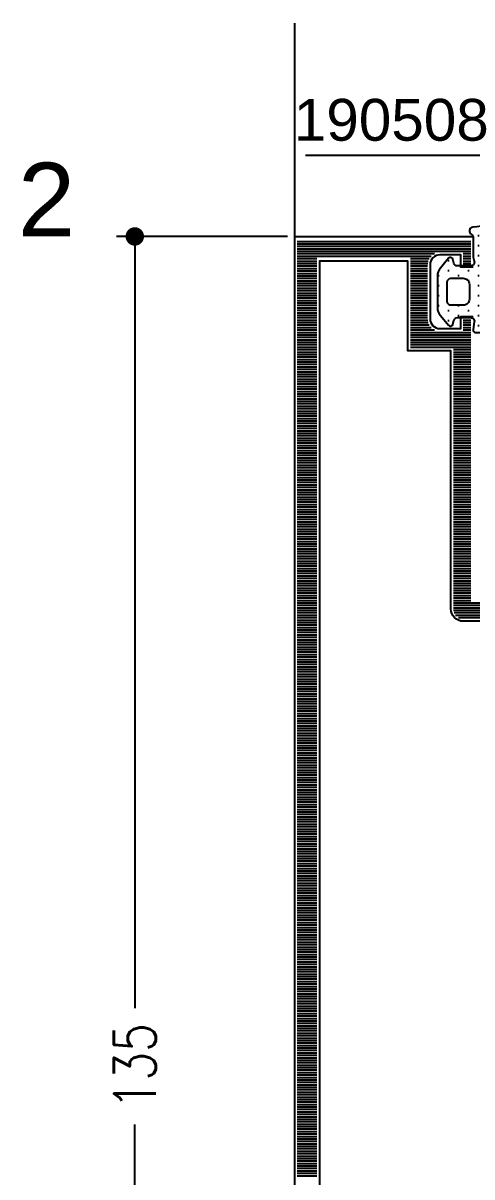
# Model space of a CAD drawing. Extents: x 16 to 197, y 49 to 240.
# Drawn here: x 27.11 to 45.35, y 96.16 to 143.09 of the extents above; entities that cross this region are included whole.
import ezdxf
from ezdxf.enums import TextEntityAlignment as Align

# ---------------------------------------------------------------- set-up
doc = ezdxf.new("R2010")
doc.units = 0
doc.header["$LTSCALE"] = 6
doc.layers.get('0').update_dxf_attribs({"color": 4, "linetype": 'CONTINUOUS'})
doc.layers.get('DEFPOINTS').update_dxf_attribs({"linetype": 'CONTINUOUS'})
for name, color, linetype in [('01TXT', 7, 'CONTINUOUS'), ('DICHT_PAR', 3, 'CONTINUOUS'), ('DICHT_SCH', 3, 'CONTINUOUS'), ('KH_NOR', 7, 'CONTINUOUS'), ('KH_SCH', 3, 'CONTINUOUS'), ('LLMASSE', 7, 'CONTINUOUS'), ('PNR', 7, 'CONTINUOUS')]:
    doc.layers.add(name, color=color, linetype=linetype)
doc.styles.get("Standard").update_dxf_attribs({"font": 'simplex.shx', "width": 0.8})
doc.styles.add('SWISS', font='swiss.ttf')
doc.styles.add('SWISSL', font='swissl.ttf')
doc.dimstyles.new('DOK-1ZU1-PUNKT', dxfattribs={"dimscale": 0, "dimtxt": 3, "dimasz": 1.5, "dimexe": 1.5, "dimexo": 0.6, "dimgap": 1.5, "dimtad": 0, "dimdsep": 46, "dimtxsty": 'Standard', "dimblk": 'PUNKT', "dimblk1": 'PUNKT', "dimblk2": 'PUNKT', "dimcen": 0, "dimclrd": 2, "dimclre": 2, "dimclrt": 7, "dimadec": 0, "dimazin": 0, "dimtfac": 0.7, "dimtofl": 0, "dimtmove": 2, "dimatfit": 3, "dimldrblk": 'PUNKT', "dimfxl": 1, "dimtolj": 1, "dimarcsym": 0})

# ---------------------------------------------------------------- blocks, each defined once
blk = doc.blocks.new('PUNKT')
at = {"color": 0, "linetype": 'CONTINUOUS'}
blk.add_line((-0.5, 0), (-1, 0), dxfattribs=at)
at = {"color": 0, "linetype": 'CONTINUOUS', "const_width": 0.5}
blk.add_lwpolyline([(-0.25, 0, 1), (0.25, 0, 1)], format="xyb", close=True, dxfattribs=at)
blk = doc.blocks.new('*D15')
at = {"color": 3, "linetype": 'ByBlock'}
for p, q in [((37.846, 134.408), (30.896, 134.408)), ((31.646, 133.658), (31.646, 103.027)), ((31.646, 67.658), (31.646, 98.289)), ((32.312, 66.908), (30.896, 66.908))]:
    blk.add_line(p, q, dxfattribs=at)
at = {"layer": 'DEFPOINTS', "color": 0, "linetype": 'ByBlock'}
for p in [(31.646, 134.408), (38.146, 134.408), (32.612, 66.908)]:
    blk.add_point(p, dxfattribs=at)
at = {"color": 3, "linetype": 'ByBlock', "xscale": 0.75, "yscale": 0.75, "zscale": 0.75}
for p, rotation in [((31.646, 134.408), 90), ((31.646, 66.908), 270)]:
    blk.add_blockref('PUNKT', p, dxfattribs=dict(at, rotation=rotation))
at = {"color": 3, "linetype": 'ByBlock', "insert": (31.646, 100.658), "char_height": 1.7, "attachment_point": 5, "rotation": 90}
blk.add_mtext('\\A1;135', dxfattribs=at)
blk = doc.blocks.new('B-LL190508')
at = {"layer": 'DICHT_SCH'}
h = blk.add_hatch(dxfattribs=at)
h.set_pattern_fill('DOTS', color=256, scale=13, angle=-90, style=0)
h.set_pattern_definition([(270, (1.0507, -3.7068), (0.8125, -0.40625), [0, -0.8125])])
edge = h.paths.add_edge_path()
edge.add_arc((3, 0.331), 1, 0, 105.22324)
edge.add_arc((-2.514, 20.594), 20, -82.88554, -74.77676, ccw=False)
edge.add_arc((0, 0.45), 0.3, 97.11446, 240)
edge.add_arc((-0.3, -0.07), 0.3, 0, 60, ccw=False)
edge.add_line((0, -0.07), (0, -1.687))
edge.add_line((0, -1.687), (0.09, -2.022))
edge.add_arc((-0.2, -2.1), 0.3, -90, 15, ccw=False)
edge.add_line((-0.2, -2.4), (-1.27, -2.4))
edge.add_arc((-1.27, -2.1), 0.3, -165, -90, ccw=False)
edge.add_line((-1.56, -2.178), (-1.648, -1.848))
edge.add_arc((-1.841, -1.9), 0.2, 15, 140)
edge.add_line((-1.994, -1.771), (-2.666, -2.572))
edge.add_arc((-1.9, -3.215), 1, 140, 180)
edge.add_line((-2.9, -3.215), (-2.9, -5.785))
edge.add_arc((-1.9, -5.785), 1, 180, 220)
edge.add_line((-2.666, -6.428), (-1.994, -7.229))
edge.add_arc((-1.841, -7.1), 0.2, 220, 345)
edge.add_line((-1.648, -7.152), (-1.56, -6.822))
edge.add_arc((-1.27, -6.9), 0.3, 90, 165, ccw=False)
edge.add_line((-1.27, -6.6), (-0.2, -6.6))
edge.add_arc((-0.2, -6.9), 0.3, -8.58394, 90, ccw=False)
edge.add_line((0.097, -6.945), (0.002, -7.57))
edge.add_arc((0.2, -7.6), 0.2, 171.41606, 270)
edge.add_line((0.2, -7.8), (0.748, -7.8))
edge.add_arc((0.748, -7.5), 0.3, -90, -10)
edge.add_line((1.044, -7.552), (1.247, -6.398))
edge.add_arc((1.543, -6.45), 0.3, 33.71262, 170, ccw=False)
edge.add_arc((-2.367, -9.059), 5, 10.19231, 33.71262, ccw=False)
edge.add_arc((3.269, -8.022), 0.731, 191.95742, 357.83663)
edge.add_line((4, -8.05), (4, -5.483))
edge.add_arc((3.6, -5.483), 0.4, 0.00084, 180.00084)
edge.add_line((3.2, -5.483), (3.2, -6.96))
edge.add_arc((3.154, -6.96), 0.046, -180.00036, 0.00036, ccw=False)
edge.add_line((3.108, -6.96), (3.108, -6.748))
edge.add_arc((1.108, -6.731), 2, -0.47387, 52.8235)
edge.add_arc((2.8, -4.5), 0.8, 140.42196, 232.8235, ccw=False)
edge.add_line((2.183, -3.99), (3.358, -2.57))
edge.add_line((3.358, -2.57), (3.4, -3.585))
edge.add_arc((3.7, -3.585), 0.3, 180, 360)
edge.add_line((4, -3.585), (4, 0.331))
edge = h.paths.add_edge_path(flags=16)
edge.add_line((3.2, -0.628), (3.2, 0.231))
edge.add_arc((2.9, 0.231), 0.3, 0, 165)
edge.add_line((2.61, 0.308), (2.506, -0.081))
edge.add_arc((1.733, 0.126), 0.8, -78.15788, -15, ccw=False)
edge.add_arc((2, -1.146), 0.5, 101.84212, 186.029)
edge.add_line((1.503, -1.199), (1.634, -2.442))
edge.add_arc((1.932, -2.41), 0.3, 186.029, 320.42196)
edge.add_line((2.164, -2.602), (2.742, -1.903))
edge.add_arc((1.2, -0.628), 2, -39.57804, 0)
edge = h.paths.add_edge_path(flags=16)
edge.add_arc((-0.8, -5.1), 0.5, -90, 0, ccw=False)
edge.add_line((-0.8, -5.6), (-1.8, -5.6))
edge.add_arc((-1.8, -5.3), 0.3, -180, -90, ccw=False)
edge.add_line((-2.1, -5.3), (-2.1, -3.7))
edge.add_arc((-1.8, -3.7), 0.3, 90, 180, ccw=False)
edge.add_line((-1.8, -3.4), (-0.8, -3.4))
edge.add_arc((-0.8, -3.9), 0.5, 0, 90, ccw=False)
edge.add_line((-0.3, -3.9), (-0.3, -5.1))
at = {"layer": 'DICHT_PAR'}
for points in [[(4, 0.331, 0.494357), (2.737, 1.296, -0.035396), (-0.037, 0.748, 0.719139), (-0.15, 0.19, -0.267949), (0, -0.07), (0, -1.687), (0.09, -2.022, -0.493145), (-0.2, -2.4), (-1.27, -2.4, -0.339454), (-1.56, -2.178), (-1.648, -1.848, 0.606815), (-1.994, -1.771), (-2.666, -2.572, 0.176327), (-2.9, -3.215), (-2.9, -5.785, 0.176327), (-2.666, -6.428), (-1.994, -7.229, 0.606815), (-1.648, -7.152), (-1.56, -6.822, -0.339454), (-1.27, -6.6), (-0.2, -6.6, -0.458807), (0.097, -6.945), (0.002, -7.57, 0.458807), (0.2, -7.8), (0.748, -7.8, 0.36397), (1.044, -7.552), (1.247, -6.398, -0.676335), (1.792, -6.283, -0.102989), (2.554, -8.174, 0.883786), (4, -8.05), (4, -5.483, 1), (3.2, -5.483), (3.2, -6.96, -1.000006), (3.108, -6.96), (3.108, -6.748, 0.236839), (2.317, -5.137, -0.426544), (2.183, -3.99), (3.358, -2.57), (3.4, -3.585, 1), (4, -3.585), (4, 0.331)], [(3.2, -0.628), (3.2, 0.231, 0.876976), (2.61, 0.308), (2.506, -0.081, -0.282773), (1.897, -0.657, 0.3848), (1.503, -1.199), (1.634, -2.442, 0.664354), (2.164, -2.602), (2.742, -1.903, 0.174429), (3.2, -0.628)], [(-0.3, -5.1, -0.414214), (-0.8, -5.6), (-1.8, -5.6, -0.414214), (-2.1, -5.3), (-2.1, -3.7, -0.414214), (-1.8, -3.4), (-0.8, -3.4, -0.414214), (-0.3, -3.9), (-0.3, -5.1)]]:
    blk.add_lwpolyline(points, format="xyb", close=True, dxfattribs=at)
blk = doc.blocks.new('*X25')
at = {"color": 0}
for p, q in [((-105.2, 12.9), (-105.2, 22.3)), ((-105, 12.9), (-105, 22.3)), ((-104.8, 12.9), (-104.8, 22.3)), ((-104.6, 12.906), (-104.6, 22.3)), ((-104.4, 12.958), (-104.4, 22.3)), ((-104.2, 13.076), (-104.2, 22.3)), ((-104, 13.313), (-104, 22.3)), ((-134.6, 0.2), (-134.6, 14.3)), ((-134.4, 0.2), (-134.4, 14.3)), ((-134.2, 0.2), (-134.2, 14.3)), ((-134, 0.2), (-134, 14.3)), ((-133.8, 0.2), (-133.8, 14.3)), ((-133.6, 13.7), (-133.6, 14.3)), ((-133.4, 13.7), (-133.4, 14.3)), ((-133.2, 13.7), (-133.2, 14.3)), ((-133, 13.7), (-133, 14.3)), ((-132.8, 13.7), (-132.8, 14.3)), ((-128.2, 13.7), (-128.2, 14.3)), ((-128, 13.7), (-128, 14.3)), ((-127.8, 13.7), (-127.8, 14.3)), ((-127.6, 13.7), (-127.6, 14.3)), ((-127.4, 13.7), (-127.4, 14.3)), ((-127.2, 9.4), (-127.2, 14.3)), ((-127, 9.4), (-127, 14.3)), ((-126.8, 9.4), (-126.8, 14.3)), ((-126.6, 9.4), (-126.6, 14.3)), ((-126.4, 9.4), (-126.4, 14.3)), ((-126.2, 9.4), (-126.2, 14.3)), ((-126, 9.4), (-126, 14.3)), ((-125.8, 12.9), (-125.8, 14.3)), ((-125.6, 12.9), (-125.6, 14.3)), ((-125.4, 12.9), (-125.4, 14.3)), ((-125.2, 12.9), (-125.2, 14.3)), ((-125, 12.9), (-125, 14.3)), ((-124.8, 12.9), (-124.8, 14.3)), ((-124.6, 12.9), (-124.6, 14.3)), ((-124.4, 12.9), (-124.4, 14.3)), ((-124.2, 12.9), (-124.2, 14.3)), ((-124, 12.9), (-124, 14.3)), ((-123.8, 12.9), (-123.8, 14.3)), ((-123.6, 12.9), (-123.6, 14.3)), ((-123.4, 12.9), (-123.4, 14.3)), ((-123.2, 12.9), (-123.2, 14.3)), ((-123, 12.9), (-123, 14.3)), ((-122.8, 12.9), (-122.8, 14.3)), ((-122.6, 12.9), (-122.6, 14.3)), ((-122.4, 12.9), (-122.4, 14.3)), ((-122.2, 12.9), (-122.2, 14.3)), ((-122, 12.9), (-122, 14.3)), ((-121.8, 12.9), (-121.8, 14.3)), ((-121.6, 12.9), (-121.6, 14.3)), ((-121.4, 12.9), (-121.4, 14.3)), ((-121.2, 12.9), (-121.2, 14.3)), ((-121, 12.9), (-121, 14.3)), ((-120.8, 12.9), (-120.8, 14.3)), ((-120.6, 12.9), (-120.6, 14.3)), ((-120.4, 12.9), (-120.4, 14.3)), ((-120.2, 12.9), (-120.2, 14.3)), ((-120, 12.9), (-120, 14.3)), ((-119.8, 12.9), (-119.8, 14.3)), ((-119.6, 12.9), (-119.6, 14.3)), ((-119.4, 12.9), (-119.4, 14.3)), ((-119.2, 12.9), (-119.2, 14.3)), ((-119, 12.9), (-119, 14.3)), ((-118.8, 12.9), (-118.8, 14.3)), ((-118.6, 12.9), (-118.6, 14.3)), ((-118.4, 12.9), (-118.4, 14.3)), ((-118.2, 12.9), (-118.2, 14.3)), ((-118, 12.9), (-118, 14.3)), ((-117.8, 12.9), (-117.8, 14.3)), ((-117.6, 12.9), (-117.6, 14.3)), ((-117.4, 12.9), (-117.4, 14.3)), ((-117.2, 12.9), (-117.2, 14.3)), ((-117, 12.9), (-117, 14.3)), ((-116.8, 12.9), (-116.8, 14.3)), ((-116.6, 12.9), (-116.6, 14.3)), ((-116.4, 12.9), (-116.4, 14.3)), ((-116.2, 12.9), (-116.2, 14.3)), ((-116, 12.9), (-116, 14.3)), ((-115.8, 12.9), (-115.8, 14.3)), ((-115.6, 12.9), (-115.6, 14.3)), ((-115.4, 12.9), (-115.4, 14.3)), ((-115.2, 12.9), (-115.2, 14.3)), ((-115, 12.9), (-115, 14.3)), ((-114.8, 12.9), (-114.8, 14.3)), ((-114.6, 12.9), (-114.6, 14.3)), ((-114.4, 12.9), (-114.4, 14.3)), ((-114.2, 12.9), (-114.2, 14.3)), ((-114, 12.9), (-114, 14.3)), ((-113.8, 12.9), (-113.8, 14.3)), ((-113.6, 12.9), (-113.6, 14.3)), ((-113.4, 12.9), (-113.4, 14.3)), ((-113.2, 12.9), (-113.2, 14.3)), ((-113, 12.9), (-113, 14.3)), ((-112.8, 12.9), (-112.8, 14.3)), ((-112.6, 12.9), (-112.6, 14.3)), ((-112.4, 12.9), (-112.4, 14.3)), ((-112.2, 12.9), (-112.2, 14.3)), ((-112, 12.9), (-112, 14.3)), ((-111.8, 12.9), (-111.8, 14.3)), ((-111.6, 12.9), (-111.6, 14.3)), ((-111.4, 12.9), (-111.4, 14.3)), ((-111.2, 12.9), (-111.2, 14.3)), ((-111, 12.9), (-111, 14.3)), ((-110.8, 12.9), (-110.8, 14.3)), ((-110.6, 12.9), (-110.6, 14.3)), ((-110.4, 12.9), (-110.4, 14.3)), ((-110.2, 12.9), (-110.2, 14.3)), ((-110, 12.9), (-110, 14.3)), ((-109.8, 12.9), (-109.8, 14.3)), ((-109.6, 12.9), (-109.6, 14.3)), ((-109.4, 12.9), (-109.4, 14.3)), ((-109.2, 12.9), (-109.2, 14.3)), ((-109, 12.9), (-109, 14.3)), ((-108.8, 12.9), (-108.8, 14.3)), ((-108.6, 12.9), (-108.6, 14.3)), ((-108.4, 12.9), (-108.4, 14.3)), ((-108.2, 12.9), (-108.2, 14.3)), ((-108, 12.9), (-108, 14.3)), ((-107.8, 12.9), (-107.8, 14.3)), ((-107.6, 12.9), (-107.6, 14.3)), ((-107.4, 12.9), (-107.4, 14.3)), ((-107.2, 12.9), (-107.2, 14.3)), ((-107, 12.9), (-107, 14.3)), ((-106.8, 12.9), (-106.8, 14.3)), ((-106.6, 12.9), (-106.6, 14.3)), ((-106.4, 12.9), (-106.4, 14.3)), ((-106.2, 12.9), (-106.2, 14.3)), ((-106, 12.9), (-106, 14.3)), ((-105.8, 12.9), (-105.8, 14.3)), ((-105.6, 12.9), (-105.6, 14.3)), ((-105.4, 12.9), (-105.4, 14.3)), ((-133.6, 0.2), (-133.6, 11.364)), ((-127.4, 9.4), (-127.4, 11.364)), ((-133.4, 0.2), (-133.4, 11.086)), ((-133.2, 9.4), (-133.2, 10.934)), ((-133, 9.4), (-133, 10.846)), ((-132.8, 9.4), (-132.8, 10.805)), ((-132.6, 9.4), (-132.6, 10.8)), ((-132.4, 9.4), (-132.4, 10.8)), ((-132.2, 9.4), (-132.2, 10.8)), ((-132, 9.4), (-132, 10.8)), ((-131.8, 9.4), (-131.8, 10.8)), ((-131.6, 9.4), (-131.6, 10.8)), ((-131.4, 9.4), (-131.4, 10.8)), ((-131.2, 9.4), (-131.2, 10.8)), ((-131, 9.4), (-131, 10.8)), ((-130.8, 9.4), (-130.8, 10.8)), ((-130.6, 9.4), (-130.6, 10.8)), ((-130.4, 9.4), (-130.4, 10.8)), ((-130.2, 9.4), (-130.2, 10.8)), ((-130, 9.4), (-130, 10.8)), ((-129.8, 9.4), (-129.8, 10.8)), ((-129.6, 9.4), (-129.6, 10.8)), ((-129.4, 9.4), (-129.4, 10.8)), ((-129.2, 9.4), (-129.2, 10.8)), ((-129, 9.4), (-129, 10.8)), ((-128.8, 9.4), (-128.8, 10.8)), ((-128.6, 9.4), (-128.6, 10.8)), ((-128.4, 9.4), (-128.4, 10.8)), ((-128.2, 9.4), (-128.2, 10.805)), ((-128, 9.4), (-128, 10.846)), ((-127.8, 9.4), (-127.8, 10.934)), ((-127.6, 9.4), (-127.6, 11.086)), ((-133.2, 0.2), (-133.2, 1.8)), ((-133, 0.2), (-133, 1.8)), ((-132.8, 0.2), (-132.8, 1.8)), ((-132.6, 0.2), (-132.6, 1.8)), ((-132.4, 0.2), (-132.4, 1.8)), ((-132.2, 0.2), (-132.2, 1.8)), ((-132, 0.2), (-132, 1.8)), ((-131.8, 0.2), (-131.8, 1.8)), ((-131.6, 0.2), (-131.6, 1.8)), ((-131.4, 0.2), (-131.4, 1.8)), ((-131.2, 0.2), (-131.2, 1.8)), ((-131, 0.2), (-131, 1.8)), ((-130.8, 0.2), (-130.8, 1.8)), ((-130.6, 0.2), (-130.6, 1.8)), ((-130.4, 0.2), (-130.4, 1.8)), ((-130.2, 0.2), (-130.2, 1.8)), ((-130, 0.2), (-130, 1.8)), ((-129.8, 0.2), (-129.8, 1.8)), ((-129.6, 0.2), (-129.6, 1.8)), ((-129.4, 0.2), (-129.4, 1.8)), ((-129.2, 0.2), (-129.2, 1.8)), ((-129, 0.2), (-129, 1.8)), ((-128.8, 0.2), (-128.8, 1.8)), ((-128.6, 0.2), (-128.6, 1.8)), ((-128.4, 0.2), (-128.4, 1.8)), ((-128.2, 0.2), (-128.2, 1.8)), ((-128, 0.2), (-128, 1.8)), ((-127.8, 0.2), (-127.8, 1.8)), ((-127.6, 0.2), (-127.6, 1.8)), ((-127.4, 0.2), (-127.4, 1.8)), ((-127.2, 0.2), (-127.2, 1.8)), ((-127, 0.2), (-127, 1.8)), ((-126.8, 0.2), (-126.8, 1.8)), ((-126.6, 0.2), (-126.6, 1.8)), ((-126.4, 0.2), (-126.4, 1.8)), ((-126.2, 0.2), (-126.2, 1.8)), ((-126, 0.2), (-126, 1.8)), ((-125.8, 0.2), (-125.8, 1.8)), ((-125.6, 0.2), (-125.6, 1.8)), ((-125.4, 0.2), (-125.4, 1.8)), ((-125.2, 0.2), (-125.2, 1.8)), ((-125, 0.2), (-125, 1.8)), ((-124.8, 0.2), (-124.8, 1.8)), ((-124.6, 0.2), (-124.6, 1.8)), ((-124.4, 0.2), (-124.4, 1.8)), ((-124.2, 0.2), (-124.2, 1.8)), ((-124, 0.2), (-124, 1.8)), ((-123.8, 0.2), (-123.8, 1.8)), ((-123.6, 0.2), (-123.6, 1.8)), ((-123.4, 0.2), (-123.4, 1.8)), ((-123.2, 0.2), (-123.2, 1.8)), ((-123, 0.2), (-123, 1.8)), ((-122.8, 0.2), (-122.8, 1.8)), ((-122.6, 0.2), (-122.6, 1.8)), ((-122.4, 0.2), (-122.4, 1.8)), ((-122.2, 0.2), (-122.2, 1.8)), ((-122, 0.2), (-122, 1.8)), ((-121.8, 0.2), (-121.8, 1.8)), ((-121.6, 0.2), (-121.6, 1.8)), ((-121.4, 0.2), (-121.4, 1.8)), ((-121.2, 0.2), (-121.2, 1.8)), ((-121, 0.2), (-121, 1.8)), ((-120.8, 0.2), (-120.8, 1.8)), ((-120.6, 0.2), (-120.6, 1.8)), ((-120.4, 0.2), (-120.4, 1.8)), ((-120.2, 0.2), (-120.2, 1.8)), ((-120, 0.2), (-120, 1.8)), ((-119.8, 0.2), (-119.8, 1.8)), ((-119.6, 0.2), (-119.6, 1.8)), ((-119.4, 0.2), (-119.4, 1.8)), ((-119.2, 0.2), (-119.2, 1.8)), ((-119, 0.2), (-119, 1.8)), ((-118.8, 0.2), (-118.8, 1.8)), ((-118.6, 0.2), (-118.6, 1.8)), ((-118.4, 0.2), (-118.4, 1.8)), ((-118.2, 0.2), (-118.2, 1.8)), ((-118, 0.2), (-118, 1.8)), ((-117.8, 0.2), (-117.8, 1.8)), ((-117.6, 0.2), (-117.6, 1.8)), ((-117.4, 0.2), (-117.4, 1.8)), ((-117.2, 0.2), (-117.2, 1.8)), ((-117, 0.2), (-117, 1.8)), ((-116.8, 0.2), (-116.8, 1.8)), ((-116.6, 0.2), (-116.6, 1.8)), ((-116.4, 0.2), (-116.4, 1.8)), ((-116.2, 0.2), (-116.2, 1.8)), ((-116, 0.2), (-116, 1.8)), ((-115.8, 0.2), (-115.8, 1.8)), ((-115.6, 0.2), (-115.6, 1.8)), ((-115.4, 0.2), (-115.4, 1.8)), ((-115.2, 0.2), (-115.2, 1.8)), ((-115, 0.2), (-115, 1.8)), ((-114.8, 0.2), (-114.8, 1.8)), ((-114.6, 0.2), (-114.6, 1.8)), ((-114.4, 0.2), (-114.4, 1.8)), ((-114.2, 0.2), (-114.2, 1.8)), ((-114, 0.2), (-114, 1.8)), ((-113.8, 0.2), (-113.8, 1.8)), ((-113.6, 0.2), (-113.6, 1.8)), ((-113.4, 0.2), (-113.4, 1.8)), ((-113.2, 0.2), (-113.2, 1.8)), ((-113, 0.2), (-113, 1.8)), ((-112.8, 0.2), (-112.8, 1.8)), ((-112.6, 0.2), (-112.6, 1.8)), ((-112.4, 0.2), (-112.4, 1.8)), ((-112.2, 0.2), (-112.2, 1.8)), ((-112, 0.2), (-112, 1.8)), ((-111.8, 0.2), (-111.8, 1.8)), ((-111.6, 0.2), (-111.6, 1.8)), ((-111.4, 0.2), (-111.4, 1.8)), ((-111.2, 0.2), (-111.2, 1.8)), ((-111, 0.2), (-111, 1.8)), ((-110.8, 0.2), (-110.8, 1.8)), ((-110.6, 0.2), (-110.6, 1.8)), ((-110.4, 0.2), (-110.4, 1.8)), ((-110.2, 0.2), (-110.2, 1.8)), ((-110, 0.2), (-110, 1.8)), ((-109.8, 0.2), (-109.8, 1.8)), ((-109.6, 0.2), (-109.6, 1.8)), ((-109.4, 0.2), (-109.4, 1.8)), ((-109.2, 0.2), (-109.2, 1.8)), ((-109, 0.2), (-109, 1.8)), ((-108.8, 0.2), (-108.8, 1.8)), ((-108.6, 0.2), (-108.6, 1.8)), ((-108.4, 0.2), (-108.4, 1.8)), ((-108.2, 0.2), (-108.2, 1.8)), ((-108, 0.2), (-108, 1.8)), ((-107.8, 0.2), (-107.8, 1.8)), ((-107.6, 0.2), (-107.6, 1.8)), ((-107.4, 0.2), (-107.4, 1.8)), ((-107.2, 0.2), (-107.2, 1.8)), ((-107, 0.2), (-107, 1.8)), ((-106.8, 0.2), (-106.8, 1.8)), ((-106.6, 0.2), (-106.6, 1.8)), ((-106.4, 0.2), (-106.4, 1.8)), ((-106.2, 0.2), (-106.2, 1.8)), ((-106, 0.2), (-106, 1.8)), ((-105.8, 0.2), (-105.8, 1.8)), ((-105.6, 0.2), (-105.6, 1.8)), ((-105.4, 0.2), (-105.4, 1.8)), ((-105.2, 0.2), (-105.2, 1.8)), ((-105, 0.2), (-105, 1.8)), ((-104.8, 0.2), (-104.8, 1.8)), ((-104.6, 0.2), (-104.6, 1.8)), ((-104.4, 0.2), (-104.4, 1.8)), ((-104.2, 0.2), (-104.2, 1.8)), ((-104, 0.2), (-104, 1.8)), ((-103.8, 0.2), (-103.8, 1.8)), ((-103.6, 0.2), (-103.6, 1.8)), ((-103.4, 0.2), (-103.4, 1.8)), ((-103.2, 0.2), (-103.2, 1.8)), ((-103, 0.2), (-103, 1.8)), ((-102.8, 0.2), (-102.8, 1.8)), ((-102.6, 0.2), (-102.6, 1.8)), ((-102.4, 0.2), (-102.4, 1.8)), ((-102.2, 0.2), (-102.2, 1.8)), ((-102, 0.2), (-102, 1.8)), ((-101.8, 0.2), (-101.8, 1.8)), ((-101.6, 0.2), (-101.6, 1.8)), ((-101.4, 0.2), (-101.4, 1.8)), ((-101.2, 0.2), (-101.2, 1.8)), ((-101, 0.2), (-101, 1.8)), ((-100.8, 0.2), (-100.8, 1.8)), ((-100.6, 0.2), (-100.6, 1.8)), ((-100.4, 0.2), (-100.4, 1.8)), ((-100.2, 0.2), (-100.2, 1.8)), ((-100, 0.2), (-100, 1.8)), ((-99.8, 0.2), (-99.8, 1.8)), ((-99.6, 0.2), (-99.6, 1.8)), ((-99.4, 0.2), (-99.4, 1.8)), ((-99.2, 0.2), (-99.2, 1.8)), ((-99, 0.2), (-99, 1.8)), ((-98.8, 0.2), (-98.8, 1.8)), ((-98.6, 0.2), (-98.6, 1.8)), ((-98.4, 0.2), (-98.4, 1.8)), ((-98.2, 0.2), (-98.2, 1.8)), ((-98, 0.2), (-98, 1.8)), ((-97.8, 0.2), (-97.8, 1.8)), ((-97.6, 0.2), (-97.6, 1.8)), ((-97.4, 0.2), (-97.4, 1.8)), ((-97.2, 0.2), (-97.2, 1.8)), ((-97, 0.2), (-97, 1.8)), ((-96.8, 0.2), (-96.8, 1.8)), ((-96.6, 0.2), (-96.6, 1.8)), ((-96.4, 0.2), (-96.4, 1.8)), ((-96.2, 0.2), (-96.2, 1.8)), ((-96, 0.2), (-96, 1.8)), ((-95.8, 0.2), (-95.8, 1.8)), ((-95.6, 0.2), (-95.6, 1.8)), ((-95.4, 0.2), (-95.4, 1.8)), ((-95.2, 0.2), (-95.2, 1.8)), ((-95, 0.2), (-95, 1.8)), ((-94.8, 0.2), (-94.8, 1.8)), ((-94.6, 0.2), (-94.6, 1.8)), ((-94.4, 0.2), (-94.4, 1.8)), ((-94.2, 0.2), (-94.2, 1.8)), ((-94, 0.2), (-94, 1.8)), ((-93.8, 0.2), (-93.8, 1.8)), ((-93.6, 0.2), (-93.6, 1.8)), ((-93.4, 0.2), (-93.4, 1.8)), ((-93.2, 0.2), (-93.2, 1.8)), ((-93, 0.2), (-93, 1.8)), ((-92.8, 0.2), (-92.8, 1.8)), ((-92.6, 0.2), (-92.6, 1.8)), ((-92.4, 0.2), (-92.4, 1.8)), ((-92.2, 0.2), (-92.2, 1.8)), ((-92, 0.2), (-92, 1.8)), ((-91.8, 0.2), (-91.8, 1.8)), ((-91.6, 0.2), (-91.6, 1.8)), ((-91.4, 0.2), (-91.4, 1.8)), ((-91.2, 0.2), (-91.2, 1.8)), ((-91, 0.2), (-91, 1.8)), ((-90.8, 0.2), (-90.8, 1.8)), ((-90.6, 0.2), (-90.6, 1.8)), ((-90.4, 0.2), (-90.4, 1.8)), ((-90.2, 0.2), (-90.2, 1.8)), ((-90, 0.2), (-90, 1.8)), ((-89.8, 0.2), (-89.8, 1.8)), ((-89.6, 0.2), (-89.6, 1.8)), ((-89.4, 0.2), (-89.4, 1.8)), ((-89.2, 0.2), (-89.2, 1.8)), ((-89, 0.2), (-89, 1.8)), ((-88.8, 0.2), (-88.8, 1.8)), ((-88.6, 0.2), (-88.6, 1.8)), ((-88.4, 0.2), (-88.4, 1.8)), ((-88.2, 0.2), (-88.2, 1.8)), ((-88, 0.2), (-88, 1.8)), ((-87.8, 0.2), (-87.8, 1.8)), ((-87.6, 0.2), (-87.6, 1.8)), ((-87.4, 0.2), (-87.4, 1.8)), ((-87.2, 0.2), (-87.2, 1.8)), ((-87, 0.2), (-87, 1.8)), ((-86.8, 0.2), (-86.8, 1.8)), ((-86.6, 0.2), (-86.6, 1.8)), ((-86.4, 0.2), (-86.4, 1.8)), ((-86.2, 0.2), (-86.2, 1.8)), ((-86, 0.2), (-86, 1.8)), ((-85.8, 0.2), (-85.8, 1.8)), ((-85.6, 0.2), (-85.6, 1.8)), ((-85.4, 0.2), (-85.4, 1.8)), ((-85.2, 0.2), (-85.2, 1.8)), ((-85, 0.2), (-85, 1.8)), ((-84.8, 0.2), (-84.8, 1.8)), ((-84.6, 0.2), (-84.6, 1.8)), ((-84.4, 0.2), (-84.4, 1.8)), ((-84.2, 0.2), (-84.2, 1.8)), ((-84, 0.2), (-84, 1.8)), ((-83.8, 0.2), (-83.8, 1.8)), ((-83.6, 0.2), (-83.6, 1.8)), ((-83.4, 0.2), (-83.4, 1.8)), ((-83.2, 0.2), (-83.2, 1.8)), ((-83, 0.2), (-83, 1.8)), ((-82.8, 0.2), (-82.8, 1.8)), ((-82.6, 0.2), (-82.6, 1.8)), ((-82.4, 0.2), (-82.4, 1.8)), ((-82.2, 0.2), (-82.2, 1.8)), ((-82, 0.2), (-82, 1.8)), ((-81.8, 0.2), (-81.8, 1.8)), ((-81.6, 0.2), (-81.6, 1.8)), ((-81.4, 0.2), (-81.4, 1.8)), ((-81.2, 0.2), (-81.2, 1.8)), ((-81, 0.2), (-81, 1.8)), ((-80.8, 0.2), (-80.8, 1.8)), ((-80.6, 0.2), (-80.6, 1.8)), ((-80.4, 0.2), (-80.4, 1.8)), ((-80.2, 0.2), (-80.2, 1.8)), ((-80, 0.2), (-80, 1.8)), ((-79.8, 0.2), (-79.8, 1.8)), ((-79.6, 0.2), (-79.6, 1.8)), ((-79.4, 0.2), (-79.4, 1.8)), ((-79.2, 0.2), (-79.2, 1.8)), ((-79, 0.2), (-79, 1.8)), ((-78.8, 0.2), (-78.8, 1.8)), ((-78.6, 0.2), (-78.6, 1.8)), ((-78.4, 0.2), (-78.4, 1.8)), ((-78.2, 0.2), (-78.2, 1.8)), ((-78, 0.2), (-78, 1.8)), ((-77.8, 0.2), (-77.8, 1.8)), ((-77.6, 0.2), (-77.6, 1.8)), ((-77.4, 0.2), (-77.4, 1.8)), ((-77.2, 0.2), (-77.2, 1.8)), ((-77, 0.2), (-77, 1.8)), ((-76.8, 0.2), (-76.8, 1.8)), ((-76.6, 0.2), (-76.6, 1.8)), ((-76.4, 0.2), (-76.4, 1.8)), ((-76.2, 0.2), (-76.2, 1.8)), ((-76, 0.2), (-76, 1.8)), ((-75.8, 0.2), (-75.8, 1.8)), ((-75.6, 0.2), (-75.6, 1.8)), ((-75.4, 0.2), (-75.4, 1.8)), ((-75.2, 0.2), (-75.2, 1.8)), ((-75, 0.2), (-75, 1.8)), ((-74.8, 0.2), (-74.8, 1.8)), ((-74.6, 0.2), (-74.6, 1.8)), ((-74.4, 0.2), (-74.4, 1.8)), ((-74.2, 0.2), (-74.2, 1.8)), ((-74, 0.2), (-74, 1.8)), ((-73.8, 0.2), (-73.8, 1.8)), ((-73.6, 0.2), (-73.6, 1.8)), ((-73.4, 0.2), (-73.4, 1.8)), ((-73.2, 0.2), (-73.2, 1.8)), ((-73, 0.2), (-73, 1.8)), ((-72.8, 0.2), (-72.8, 1.8)), ((-72.6, 0.2), (-72.6, 1.8)), ((-72.4, 0.2), (-72.4, 1.8)), ((-72.2, 0.2), (-72.2, 1.8)), ((-72, 0.2), (-72, 1.8)), ((-71.8, 0.2), (-71.8, 1.8)), ((-71.6, 0.2), (-71.6, 1.8)), ((-71.4, 0.2), (-71.4, 1.8)), ((-71.2, 0.2), (-71.2, 1.8)), ((-71, 0.2), (-71, 1.8)), ((-70.8, 0.2), (-70.8, 1.8)), ((-70.6, 0.2), (-70.6, 1.8)), ((-70.4, 0.2), (-70.4, 1.8)), ((-70.2, 0.2), (-70.2, 1.8)), ((-70, 0.2), (-70, 1.8)), ((-69.8, 0.2), (-69.8, 1.8)), ((-69.6, 0.2), (-69.6, 1.8)), ((-69.4, 0.2), (-69.4, 1.8)), ((-69.2, 0.2), (-69.2, 1.8)), ((-69, 0.2), (-69, 1.8)), ((-68.8, 0.2), (-68.8, 1.8)), ((-68.6, 0.2), (-68.6, 1.8)), ((-68.4, 0.2), (-68.4, 1.8)), ((-68.2, 0.2), (-68.2, 1.8)), ((-68, 0.2), (-68, 1.8)), ((-67.8, 0.2), (-67.8, 1.8)), ((-67.6, 0.2), (-67.6, 1.8)), ((-67.4, 0.2), (-67.4, 1.8)), ((-67.2, 0.2), (-67.2, 1.8)), ((-67, 0.2), (-67, 1.8)), ((-66.8, 0.2), (-66.8, 1.8)), ((-66.6, 0.2), (-66.6, 1.8)), ((-66.4, 0.2), (-66.4, 1.8)), ((-66.2, 0.2), (-66.2, 1.8)), ((-66, 0.2), (-66, 1.8)), ((-65.8, 0.2), (-65.8, 1.8)), ((-65.6, 0.2), (-65.6, 1.8)), ((-65.4, 0.2), (-65.4, 1.8)), ((-65.2, 0.2), (-65.2, 1.8)), ((-65, 0.2), (-65, 1.8)), ((-64.8, 0.2), (-64.8, 1.8)), ((-64.6, 0.2), (-64.6, 1.8)), ((-64.4, 0.2), (-64.4, 1.8)), ((-64.2, 0.2), (-64.2, 1.8)), ((-64, 0.2), (-64, 1.8)), ((-63.8, 0.2), (-63.8, 1.8)), ((-63.6, 0.2), (-63.6, 1.8)), ((-63.4, 0.2), (-63.4, 1.8)), ((-63.2, 0.2), (-63.2, 1.8)), ((-63, 0.2), (-63, 1.8)), ((-62.8, 0.2), (-62.8, 1.8)), ((-62.6, 0.2), (-62.6, 1.8)), ((-62.4, 0.2), (-62.4, 1.8)), ((-62.2, 0.2), (-62.2, 1.8)), ((-62, 0.2), (-62, 1.8)), ((-61.8, 0.2), (-61.8, 1.8)), ((-61.6, 0.2), (-61.6, 1.8)), ((-61.4, 0.2), (-61.4, 1.8)), ((-61.2, 0.2), (-61.2, 1.8)), ((-61, 0.2), (-61, 1.8)), ((-60.8, 0.2), (-60.8, 1.8)), ((-60.6, 0.2), (-60.6, 1.8)), ((-60.4, 0.2), (-60.4, 1.8)), ((-60.2, 0.2), (-60.2, 1.8)), ((-60, 0.2), (-60, 1.8)), ((-59.8, 0.2), (-59.8, 1.8)), ((-59.6, 0.2), (-59.6, 1.8)), ((-59.4, 0.2), (-59.4, 1.8)), ((-59.2, 0.2), (-59.2, 1.8)), ((-59, 0.2), (-59, 1.8)), ((-58.8, 0.2), (-58.8, 1.8)), ((-58.6, 0.2), (-58.6, 1.8))]:
    blk.add_line(p, q, dxfattribs=at)
blk = doc.blocks.new('B-LL132351')
at = {"layer": 'KH_NOR'}
blk.add_lwpolyline([(0, 0), (0, 135), (14.5, 135)], dxfattribs=at)
blk.add_lwpolyline([(14.5, 132.5), (13.5, 132.5), (13.5, 133.5), (11.8, 133.5, 0.414214), (11, 132.7), (11, 128.3, 0.414213), (11.8, 127.5), (13.5, 127.5), (13.5, 128.5), (14.5, 128.5)], format="xyb", dxfattribs=at)
blk.add_lwpolyline([(2, 28.3), (20.7, 28.3), (20.7, 103.7), (13.7, 103.7, -0.414214), (12.7, 104.7), (12.7, 125.7), (9.2, 125.7), (9.2, 133), (2, 133), (2, 28.3)], format="xyb", close=True, dxfattribs=at)
at = {"layer": 'KH_SCH', "rotation": 270}
blk.add_blockref('*X25', (0, 0), dxfattribs=at)

msp = doc.modelspace()

# ---------------------------------------------------------------- linework, layer by layer
at = {"layer": 'PNR', "color": 3}
for points in [[(38.1464, 134.4083), (38.1464, 143.0866)], [(46.328, 134.7893), (46.0609, 137.7024), (38.5786, 137.7024)]]:
    msp.add_lwpolyline(points, dxfattribs=at)

# ---------------------------------------------------------------- block references
at = {"xscale": 0.5, "yscale": 0.5, "zscale": 0.5}
for name, p in [('B-LL190508', (45.3964, 134.4083)), ('B-LL132351', (38.1464, 66.9083))]:
    msp.add_blockref(name, p, dxfattribs=at)

# ---------------------------------------------------------------- texts
at = {"layer": '01TXT', "color": 40, "style": 'SWISS'}
msp.add_text('2', height=3, dxfattribs=at).set_placement((26.8956, 134.4083))
at = {"layer": 'PNR', "color": 10, "style": 'SWISSL'}
msp.add_text('190508', height=1.7, dxfattribs=at).set_placement((46.0318, 138.3024), align=Align.RIGHT)

# ---------------------------------------------------------------- dimensions: what is measured, and where the dimension line sits
at = {"layer": 'LLMASSE'}
dim = msp.add_linear_dim(base=(31.6456, 134.4083), p1=(32.6116, 66.9083), p2=(38.1464, 134.4083), angle=90, dimstyle='DOK-1ZU1-PUNKT', override={"dimscale": 0.5, "dimtxt": 3.4, "dimlfac": 2, "dimclrd": 3, "dimclre": 3, "dimclrt": 3}, dxfattribs=at)
dim.commit()
dim.dimension.update_dxf_attribs({"geometry": '*D15', "text_midpoint": (31.6456, 100.6583)})

doc.saveas('drawing.dxf')
